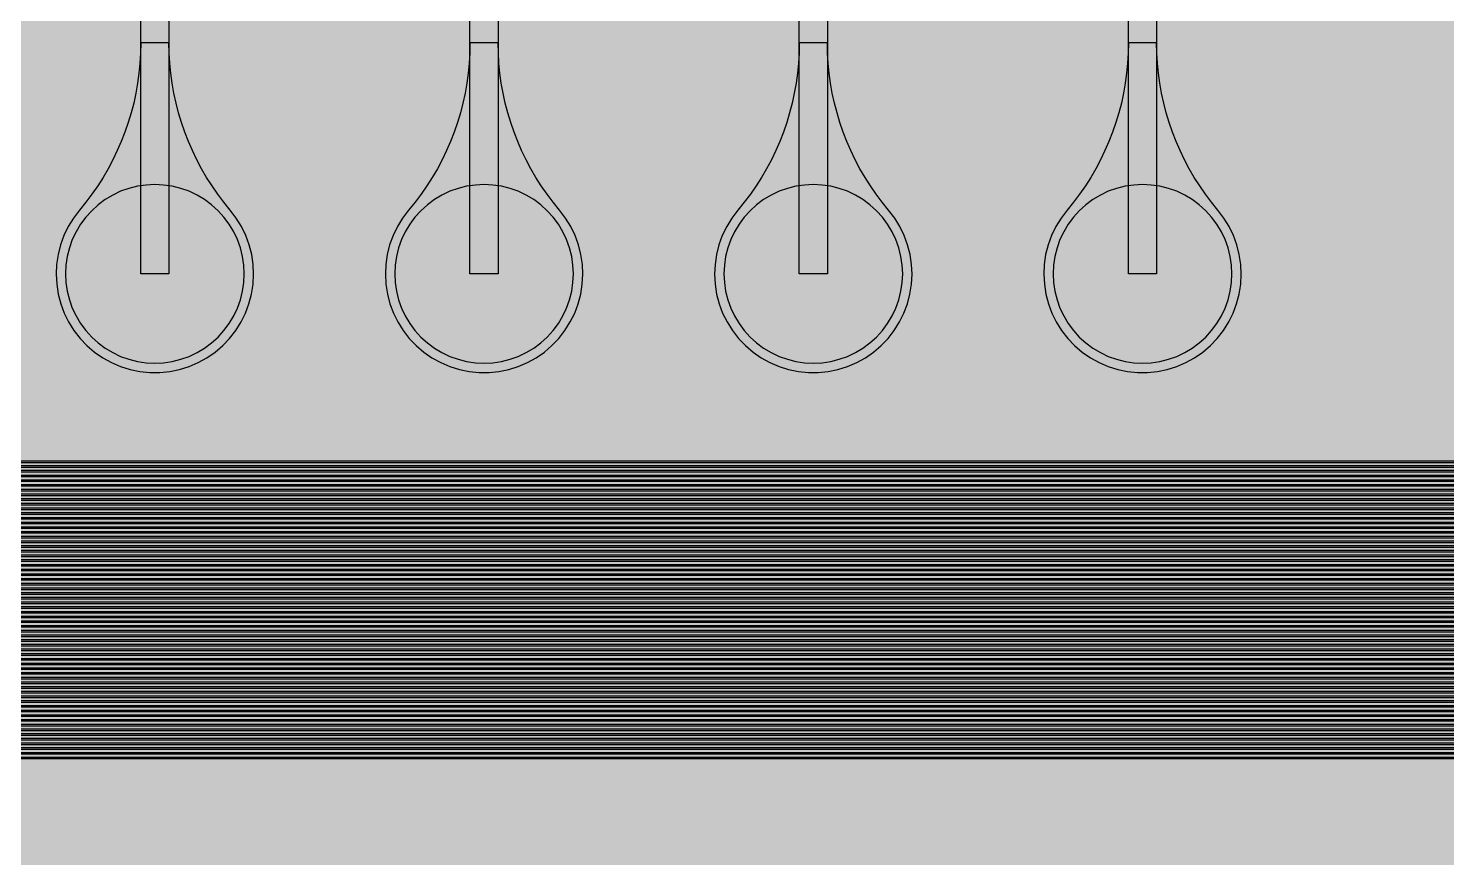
# Model space of a CAD drawing. Header units: metres. Extents: x -7220 to 10980, y -29667 to 1833.
# Drawn here: x -1167 to 341, y -25514 to -24631 of the extents above; entities that cross this region are included whole.
import ezdxf

# ---------------------------------------------------------------- set-up
doc = ezdxf.new("R2010")
doc.units = ezdxf.units.M
for name, color, linetype in [('Metal1', 4, 'CONTINUOUS'), ('Polyimide', 7, 'CONTINUOUS'), ('Polyimide_Negative', 5, 'CONTINUOUS')]:
    doc.layers.add(name, color=color, linetype=linetype)

msp = doc.modelspace()

# ---------------------------------------------------------------- hatches: boundary and pattern name
at = {"layer": 'Polyimide'}
msp.add_hatch(color=7, dxfattribs=at).paths.add_polyline_path([(4099.4, -13861.6), (4142.6, -14152.8), (4214.2, -14438.4), (4313.4, -14715.5), (4439.2, -14981.7), (4590.6, -15234.2), (4766, -15470.7), (4963.7, -15688.8), (5181.8, -15886.5), (5418.3, -16061.9), (5670.8, -16213.3), (5936.9, -16339.1), (6214.1, -16438.3), (6499.7, -16509.9), (6790.9, -16553.1), (7085, -16567.5), (9980.4, -16567.5), (10058.8, -16571.4), (10136.4, -16582.9), (10212.6, -16601.9), (10286.5, -16628.4), (10357.5, -16662), (10424.8, -16702.3), (10487.9, -16749.1), (10546.1, -16801.8), (10598.8, -16860), (10645.6, -16923), (10685.9, -16990.4), (10719.5, -17061.4), (10745.9, -17135.3), (10765, -17211.4), (10776.5, -17289.1), (10780.4, -17367.5), (10780.4, -21957.3), (10741.6, -22012.9), (10706, -22070.6), (10673.6, -22130.1), (10644.5, -22191.4), (10618.9, -22254.2), (10596.8, -22318.2), (10578.3, -22383.5), (10563.4, -22449.6), (10552.2, -22516.5), (10544.7, -22583.8), (10541, -22651.5), (10541, -22719.3), (10544.7, -22787), (10552.2, -22854.4), (10563.4, -22921.2), (10578.3, -22987.4), (10596.8, -23052.6), (10618.9, -23116.7), (10644.5, -23179.5), (10673.6, -23240.7), (10706, -23300.3), (10741.6, -23357.9), (10780.4, -23413.5), (10780.4, -28667.5), (10776.5, -28745.9), (10765, -28823.6), (10745.9, -28899.7), (10719.5, -28973.6), (10685.9, -29044.6), (10645.6, -29112), (10598.8, -29175), (10546.1, -29233.2), (10487.9, -29285.9), (10424.8, -29332.7), (10357.5, -29373), (10286.5, -29406.6), (10212.6, -29433.1), (10136.4, -29452.1), (10058.8, -29463.6), (9980.4, -29467.5), (-6219.6, -29467.5), (-6298, -29463.6), (-6375.7, -29452.1), (-6451.9, -29433.1), (-6525.8, -29406.6), (-6596.7, -29373), (-6664.1, -29332.7), (-6727.1, -29285.9), (-6785.3, -29233.2), (-6838, -29175), (-6884.8, -29112), (-6925.2, -29044.6), (-6958.7, -28973.6), (-6985.2, -28899.7), (-7004.3, -28823.6), (-7015.8, -28745.9), (-7019.6, -28667.5), (-7019.6, -23426.3), (-6979.4, -23370.1), (-6942.3, -23311.6), (-6908.7, -23251.2), (-6878.5, -23189), (-6851.8, -23125.1), (-6828.8, -23059.9), (-6809.5, -22993.4), (-6794, -22926), (-6782.4, -22857.8), (-6774.6, -22789.1), (-6770.7, -22720), (-6770.7, -22650.8), (-6774.6, -22581.8), (-6782.4, -22513), (-6794, -22444.8), (-6809.5, -22377.4), (-6828.8, -22311), (-6851.8, -22245.7), (-6878.5, -22181.9), (-6908.7, -22119.7), (-6942.3, -22059.2), (-6979.4, -22000.8), (-7019.6, -21944.5), (-7019.6, -17367.5), (-7015.8, -17289.1), (-7004.3, -17211.4), (-6985.2, -17135.3), (-6958.7, -17061.4), (-6925.2, -16990.4), (-6884.8, -16923), (-6838, -16860), (-6785.3, -16801.8), (-6727.1, -16749.1), (-6664.1, -16702.3), (-6596.7, -16662), (-6525.8, -16628.4), (-6451.9, -16601.9), (-6375.7, -16582.9), (-6298, -16571.4), (-6219.6, -16567.5), (-3314, -16567.5), (-3019.9, -16553.1), (-2728.7, -16509.9), (-2443.1, -16438.3), (-2165.9, -16339.1), (-1899.8, -16213.3), (-1647.3, -16061.9), (-1410.8, -15886.5), (-1192.7, -15688.8), (-995, -15470.7), (-819.6, -15234.2), (-668.2, -14981.7), (-542.4, -14715.5), (-443.2, -14438.4), (-371.6, -14152.8), (-328.4, -13861.6), (-314, -13567.5), (-314, -13373.5), (-317.5, -13328.1), (-327.7, -13283.8), (-344.6, -13241.5), (-367.6, -13202.3), (-396.4, -13167), (-430.1, -13136.5), (-468, -13111.4), (-509.3, -13092.3), (-509.3, -13092.3), (-578.2, -13061.3), (-642.2, -13021.2), (-700.3, -12973), (-751.3, -12917.3), (-794.4, -12855.3), (-828.7, -12788.1), (-853.7, -12716.8), (-868.9, -12642.8), (-874, -12567.5), (-868.9, -12492.2), (-853.7, -12418.2), (-828.7, -12346.9), (-794.4, -12279.7), (-751.3, -12217.7), (-700.3, -12162), (-642.2, -12113.8), (-578.2, -12073.7), (-509.3, -12042.7), (-509.3, -12042.7), (-468, -12023.6), (-430.1, -11998.5), (-396.4, -11968), (-367.6, -11932.7), (-344.6, -11893.5), (-327.7, -11851.2), (-317.5, -11806.9), (-314, -11761.5), (-314, -11074.3), (-317.5, -11028.9), (-327.7, -10984.6), (-344.6, -10942.4), (-367.6, -10903.1), (-396.4, -10867.8), (-430.1, -10837.3), (-468, -10812.2), (-509.3, -10793.2), (-509.3, -10793.2), (-578.2, -10762.1), (-642.2, -10722.1), (-700.3, -10673.8), (-751.3, -10618.1), (-794.4, -10556.1), (-828.7, -10488.9), (-853.7, -10417.6), (-868.9, -10343.7), (-874, -10268.3), (-868.9, -10193), (-853.7, -10119), (-828.7, -10047.8), (-794.4, -9980.5), (-751.3, -9918.5), (-700.3, -9862.9), (-642.2, -9814.6), (-578.2, -9774.6), (-509.3, -9743.5), (-509.3, -9743.5), (-468, -9724.5), (-430.1, -9699.4), (-396.4, -9668.8), (-367.6, -9633.5), (-344.6, -9594.3), (-327.7, -9552), (-317.5, -9507.7), (-314, -9462.4), (-314, -8775.1), (-317.5, -8729.8), (-327.7, -8685.5), (-344.6, -8643.2), (-367.6, -8604), (-396.4, -8568.7), (-430.1, -8538.1), (-468, -8513), (-509.3, -8494), (-509.3, -8494), (-578.2, -8462.9), (-642.2, -8422.9), (-700.3, -8374.6), (-751.3, -8319), (-794.4, -8257), (-828.7, -8189.7), (-853.7, -8118.5), (-868.9, -8044.5), (-874, -7969.2), (-868.9, -7893.8), (-853.7, -7819.9), (-828.7, -7748.6), (-794.4, -7681.4), (-751.3, -7619.4), (-700.3, -7563.7), (-642.2, -7515.4), (-578.2, -7475.4), (-509.3, -7444.3), (-509.3, -7444.3), (-468, -7425.3), (-430.1, -7400.2), (-396.4, -7369.7), (-367.6, -7334.4), (-344.6, -7295.1), (-327.7, -7252.9), (-317.5, -7208.6), (-314, -7163.2), (-314, -6476), (-317.5, -6430.6), (-327.7, -6386.3), (-344.6, -6344), (-367.6, -6304.8), (-396.4, -6269.5), (-430.1, -6239), (-468, -6213.9), (-509.3, -6194.8), (-509.3, -6194.8), (-578.2, -6163.8), (-642.2, -6123.7), (-700.3, -6075.5), (-751.3, -6019.8), (-794.4, -5957.8), (-828.7, -5890.6), (-853.7, -5819.3), (-868.9, -5745.3), (-874, -5670), (-868.9, -5594.7), (-853.7, -5520.7), (-828.7, -5449.4), (-794.4, -5382.2), (-751.3, -5320.2), (-700.3, -5264.5), (-642.2, -5216.3), (-578.2, -5176.2), (-509.3, -5145.2), (-509.3, -5145.2), (-468, -5126.1), (-430.1, -5101), (-396.4, -5070.5), (-367.6, -5035.2), (-344.6, -4996), (-327.7, -4953.7), (-317.5, -4909.4), (-314, -4864), (-314, 380), (-314, 1532.5), (-269, 1532.5), (-268.8, 1525.6), (-268.1, 1518.8), (-267, 1512), (-265.4, 1505.3), (-263.4, 1498.7), (-261, 1492.3), (-258.2, 1486.1), (-254.9, 1480), (-251.3, 1474.2), (-247.3, 1468.6), (-242.9, 1463.3), (-238.2, 1458.3), (-233.2, 1453.6), (-227.9, 1449.2), (-222.3, 1445.2), (-216.5, 1441.6), (-210.4, 1438.3), (-204.2, 1435.5), (-197.8, 1433.1), (-191.2, 1431.1), (-184.5, 1429.5), (-177.7, 1428.4), (-170.9, 1427.7), (-164, 1427.5), (-157.1, 1427.7), (-150.3, 1428.4), (-143.5, 1429.5), (-136.8, 1431.1), (-130.2, 1433.1), (-123.8, 1435.5), (-117.6, 1438.3), (-111.5, 1441.6), (-105.7, 1445.2), (-100.1, 1449.2), (-94.8, 1453.6), (-89.8, 1458.3), (-85.1, 1463.3), (-80.7, 1468.6), (-76.7, 1474.2), (-73.1, 1480), (-69.8, 1486.1), (-67, 1492.3), (-64.6, 1498.7), (-62.6, 1505.3), (-61, 1512), (-59.9, 1518.8), (-59.2, 1525.6), (-59, 1532.5), (1786, 1532.5), (3835, 1532.5), (3835.2, 1539), (3835.9, 1545.6), (3836.9, 1552), (3838.4, 1558.4), (3840.3, 1564.6), (3842.6, 1570.8), (3845.3, 1576.7), (3848.4, 1582.5), (3851.9, 1588.1), (3855.7, 1593.4), (3859.8, 1598.4), (3864.3, 1603.2), (3869.1, 1607.7), (3874.1, 1611.8), (3879.4, 1615.6), (3885, 1619.1), (3890.8, 1622.2), (3896.7, 1624.9), (3902.9, 1627.2), (3909.1, 1629.1), (3915.5, 1630.6), (3921.9, 1631.6), (3928.5, 1632.3), (3935, 1632.5), (3941.5, 1632.3), (3948.1, 1631.6), (3954.5, 1630.6), (3960.9, 1629.1), (3967.1, 1627.2), (3973.3, 1624.9), (3979.2, 1622.2), (3985, 1619.1), (3990.6, 1615.6), (3995.9, 1611.8), (4000.9, 1607.7), (4005.7, 1603.2), (4010.2, 1598.4), (4014.3, 1593.4), (4018.1, 1588.1), (4021.6, 1582.5), (4024.7, 1576.7), (4027.4, 1570.8), (4029.7, 1564.6), (4031.6, 1558.4), (4033.1, 1552), (4034.1, 1545.6), (4034.8, 1539), (4035, 1532.5), (4085, 1532.5), (4085, 380), (4085, 330), (4085, -4864), (4088.5, -4909.4), (4098.7, -4953.7), (4115.6, -4996), (4138.6, -5035.2), (4167.4, -5070.5), (4201.1, -5101), (4239, -5126.1), (4280.3, -5145.2), (4280.3, -5145.2), (4349.2, -5176.2), (4413.2, -5216.3), (4471.3, -5264.5), (4522.3, -5320.2), (4565.4, -5382.2), (4599.7, -5449.4), (4624.7, -5520.7), (4639.9, -5594.7), (4645, -5670), (4639.9, -5745.3), (4624.7, -5819.3), (4599.7, -5890.6), (4565.4, -5957.8), (4522.3, -6019.8), (4471.3, -6075.5), (4413.2, -6123.7), (4349.2, -6163.8), (4280.3, -6194.8), (4239, -6213.9), (4201.1, -6239), (4167.4, -6269.5), (4138.6, -6304.8), (4115.6, -6344), (4098.7, -6386.3), (4088.5, -6430.6), (4085, -6476), (4085, -13567.5), (4099.4, -13861.6)])

# ---------------------------------------------------------------- linework, layer by layer
at = {"layer": 'Metal1'}
for points in [[(1558.9, -18191.7), (1558.9, -25377.9), (1528.3, -25408.5), (-6017.5, -25408.5), (-6048.1, -25377.9), (-6048.1, -22796.6), (-6017.5, -22766), (21.9, -22766), (69.5, -22789.8), (128.8, -22884.6), (206.2, -23035.7), (179.5, -23049.3), (102.1, -22898.3), (61.2, -22797.5), (21.4, -22768), (-6016.7, -22768), (-6046.1, -22797.4), (-6046.1, -25377.1), (-6016.7, -25406.5), (1527.5, -25406.5), (1556.9, -25377.1), (1556.9, -18191.7)], [(1553.9, -18191.7), (1553.9, -25372.9), (1523.3, -25403.5), (-6012.5, -25403.5), (-6043.1, -25372.9), (-6043.1, -22801.6), (-6012.5, -22771), (-11.7, -22771), (21.8, -22800.4), (32.9, -22964.2), (32.9, -23782.5), (2.9, -23782.5), (2.9, -22964.2), (14, -22803.6), (-12.5, -22773), (-6011.7, -22773), (-6041.1, -22802.4), (-6041.1, -25372.1), (-6011.7, -25401.5), (1522.5, -25401.5), (1551.9, -25372.1), (1551.9, -18191.7)], [(1548.9, -18191.7), (1548.9, -25367.9), (1518.3, -25398.5), (-6007.5, -25398.5), (-6038.1, -25367.9), (-6038.1, -22806.6), (-6007.5, -22776), (-328.1, -22776), (-279.9, -22799.4), (-223.6, -22885.6), (-143.9, -23035.5), (-170.4, -23049.5), (-250.1, -22899.7), (-288.6, -22807.6), (-328.6, -22778), (-6006.7, -22778), (-6036.1, -22807.4), (-6036.1, -25367.1), (-6006.7, -25396.5), (1517.5, -25396.5), (1546.9, -25367.1), (1546.9, -18191.7)], [(1543.9, -18191.7), (1543.9, -25362.9), (1513.3, -25393.5), (-6002.5, -25393.5), (-6033.1, -25362.9), (-6033.1, -22811.6), (-6002.5, -22781), (-361.7, -22781), (-328.2, -22810.4), (-317.1, -22972.2), (-317.1, -23782.5), (-347.1, -23782.5), (-347.1, -22972.2), (-336.1, -22813.6), (-362.5, -22783), (-6001.7, -22783), (-6031.1, -22812.4), (-6031.1, -25362.1), (-6001.7, -25391.5), (1512.5, -25391.5), (1541.9, -25362.1), (1541.9, -18191.7)], [(1538.9, -18191.7), (1538.9, -25357.9), (1508.3, -25388.5), (-5997.5, -25388.5), (-6028.1, -25357.9), (-6028.1, -22816.6), (-5997.5, -22786), (-678.1, -22786), (-629.3, -22808.9), (-576.1, -22886.7), (-494, -23035.2), (-520.3, -23049.8), (-602.3, -22901.2), (-638.3, -22817.6), (-678.6, -22788), (-5996.7, -22788), (-6026.1, -22817.4), (-6026.1, -25357.1), (-5996.7, -25386.5), (1507.5, -25386.5), (1536.9, -25357.1), (1536.9, -18191.7)], [(1533.9, -18191.7), (1533.9, -25352.9), (1503.3, -25383.5), (-5992.5, -25383.5), (-6023.1, -25352.9), (-6023.1, -22821.6), (-5992.5, -22791), (-711.7, -22791), (-678.2, -22820.4), (-667.1, -22980.2), (-667.1, -23782.5), (-697.1, -23782.5), (-697.1, -22980.2), (-686.1, -22823.6), (-712.5, -22793), (-5991.7, -22793), (-6021.1, -22822.4), (-6021.1, -25352.1), (-5991.7, -25381.5), (1502.5, -25381.5), (1531.9, -25352.1), (1531.9, -18191.7)], [(1528.9, -18191.7), (1528.9, -25347.9), (1498.3, -25378.5), (-5987.5, -25378.5), (-6018.1, -25347.9), (-6018.1, -22826.6), (-5987.5, -22796), (-1028.1, -22796), (-978.7, -22818.3), (-928.7, -22887.9), (-844.1, -23035), (-870.1, -23050), (-954.7, -22902.9), (-988, -22827.7), (-1028.6, -22798), (-5986.7, -22798), (-6016.1, -22827.4), (-6016.1, -25347.1), (-5986.7, -25376.5), (1497.5, -25376.5), (1526.9, -25347.1), (1526.9, -18191.7)], [(1523.9, -18191.7), (1523.9, -25342.9), (1493.3, -25373.5), (-5982.5, -25373.5), (-6013.1, -25342.9), (-6013.1, -22831.6), (-5982.5, -22801), (-1061.7, -22801), (-1028.1, -22830.3), (-1017.1, -22988.2), (-1017.1, -23782.5), (-1047.1, -23782.5), (-1047.1, -22988.2), (-1036.1, -22833.7), (-1062.5, -22803), (-5981.7, -22803), (-6011.1, -22832.4), (-6011.1, -25342.1), (-5981.7, -25371.5), (1492.5, -25371.5), (1521.9, -25342.1), (1521.9, -18191.7)], [(1518.9, -18191.7), (1518.9, -25337.9), (1488.3, -25368.5), (-5977.5, -25368.5), (-6008.1, -25337.9), (-6008.1, -22836.6), (-5977.5, -22806), (-1378.1, -22806), (-1328, -22827.7), (-1281.5, -22889.2), (-1194.3, -23034.8), (-1220, -23050.2), (-1307.3, -22904.7), (-1337.8, -22837.7), (-1378.6, -22808), (-5976.7, -22808), (-6006.1, -22837.4), (-6006.1, -25337.1), (-5976.7, -25366.5), (1487.5, -25366.5), (1516.9, -25337.1), (1516.9, -18191.7)], [(1513.9, -18191.7), (1513.9, -25332.9), (1483.3, -25363.5), (-5972.5, -25363.5), (-6003.1, -25332.9), (-6003.1, -22841.6), (-5972.5, -22811), (-1411.7, -22811), (-1378.1, -22840.3), (-1367.1, -22996.2), (-1367.1, -23782.5), (-1397.1, -23782.5), (-1397.1, -22996.2), (-1386.1, -22843.7), (-1412.5, -22813), (-5971.7, -22813), (-6001.1, -22842.4), (-6001.1, -25332.1), (-5971.7, -25361.5), (1482.5, -25361.5), (1511.9, -25332.1), (1511.9, -18191.7)], [(1508.9, -18191.7), (1508.9, -25327.9), (1478.3, -25358.5), (-5967.5, -25358.5), (-5998.1, -25327.9), (-5998.1, -22846.6), (-5967.5, -22816), (-1728.1, -22816), (-1677.3, -22837), (-1634.5, -22890.7), (-1544.4, -23034.5), (-1569.8, -23050.5), (-1659.9, -22906.6), (-1687.5, -22847.8), (-1728.6, -22818), (-5966.7, -22818), (-5996.1, -22847.4), (-5996.1, -25327.1), (-5966.7, -25356.5), (1477.5, -25356.5), (1506.9, -25327.1), (1506.9, -18191.7)], [(1503.9, -18191.7), (1503.9, -25322.9), (1473.3, -25353.5), (-5962.5, -25353.5), (-5993.1, -25322.9), (-5993.1, -22851.6), (-5962.5, -22821), (-1761.7, -22821), (-1728.1, -22850.3), (-1717.1, -23004.2), (-1717.1, -23782.5), (-1747.1, -23782.5), (-1747.1, -23004.2), (-1736.2, -22853.7), (-1762.5, -22823), (-5961.7, -22823), (-5991.1, -22852.4), (-5991.1, -25322.1), (-5961.7, -25351.5), (1472.5, -25351.5), (1501.9, -25322.1), (1501.9, -18191.7)], [(1498.9, -18191.7), (1498.9, -25317.9), (1468.3, -25348.5), (-5957.5, -25348.5), (-5988.1, -25317.9), (-5988.1, -22856.6), (-5957.5, -22826), (-2078.1, -22826), (-2026.5, -22846.3), (-1987.6, -22892.3), (-1894.6, -23034.3), (-1919.7, -23050.7), (-2012.7, -22908.8), (-2037.3, -22857.9), (-2078.6, -22828), (-5956.7, -22828), (-5986.1, -22857.4), (-5986.1, -25317.1), (-5956.7, -25346.5), (1467.5, -25346.5), (1496.9, -25317.1), (1496.9, -18191.7)], [(1493.9, -18191.7), (1493.9, -25312.9), (1463.3, -25343.5), (-5952.5, -25343.5), (-5983.1, -25312.9), (-5983.1, -22861.6), (-5952.5, -22831), (-2111.7, -22831), (-2078, -22860.3), (-2067.1, -23012.2), (-2067.1, -23782.5), (-2097.1, -23782.5), (-2097.1, -23012.2), (-2086.2, -22863.7), (-2112.5, -22833), (-5951.7, -22833), (-5981.1, -22862.4), (-5981.1, -25312.1), (-5951.7, -25341.5), (1462.5, -25341.5), (1491.9, -25312.1), (1491.9, -18191.7)], [(1488.9, -18191.7), (1488.9, -25307.9), (1458.3, -25338.5), (-5947.5, -25338.5), (-5978.1, -25307.9), (-5978.1, -22866.6), (-5947.5, -22836), (-2428.1, -22836), (-2375.7, -22855.4), (-2340.9, -22894.1), (-2244.8, -23034), (-2269.5, -23051), (-2365.6, -22911.1), (-2387, -22868.1), (-2428.6, -22838), (-5946.7, -22838), (-5976.1, -22867.4), (-5976.1, -25307.1), (-5946.7, -25336.5), (1457.5, -25336.5), (1486.9, -25307.1), (1486.9, -18191.7)], [(1483.9, -18191.7), (1483.9, -25302.9), (1453.3, -25333.5), (-5942.5, -25333.5), (-5973.1, -25302.9), (-5973.1, -22871.6), (-5942.5, -22841), (-2461.7, -22841), (-2428, -22870.3), (-2417.1, -23020.2), (-2417.1, -23782.5), (-2447.1, -23782.5), (-2447.1, -23020.2), (-2436.2, -22873.7), (-2462.5, -22843), (-5941.7, -22843), (-5971.1, -22872.4), (-5971.1, -25302.1), (-5941.7, -25331.5), (1452.5, -25331.5), (1481.9, -25302.1), (1481.9, -18191.7)], [(1478.9, -18191.7), (1478.9, -25297.9), (1448.3, -25328.5), (-5937.5, -25328.5), (-5968.1, -25297.9), (-5968.1, -22876.6), (-5937.5, -22846), (-2778.1, -22846), (-2724.8, -22864.4), (-2694.3, -22896.1), (-2595, -23033.7), (-2619.3, -23051.3), (-2718.7, -22913.7), (-2736.7, -22878.3), (-2778.6, -22848), (-5936.7, -22848), (-5966.1, -22877.4), (-5966.1, -25297.1), (-5936.7, -25326.5), (1447.5, -25326.5), (1476.9, -25297.1), (1476.9, -18191.7)], [(1473.9, -18191.7), (1473.9, -25292.9), (1443.3, -25323.5), (-5932.5, -25323.5), (-5963.1, -25292.9), (-5963.1, -22881.6), (-5932.5, -22851), (-2811.7, -22851), (-2778, -22880.3), (-2767.1, -23028.2), (-2767.1, -23782.5), (-2797.1, -23782.5), (-2797.1, -23028.2), (-2786.3, -22883.7), (-2812.5, -22853), (-5931.7, -22853), (-5961.1, -22882.4), (-5961.1, -25292.1), (-5931.7, -25321.5), (1442.5, -25321.5), (1471.9, -25292.1), (1471.9, -18191.7)], [(1468.9, -18191.7), (1468.9, -25287.9), (1438.3, -25318.5), (-5927.5, -25318.5), (-5958.1, -25287.9), (-5958.1, -22886.6), (-5927.5, -22856), (-3128.1, -22856), (-3073.9, -22873.2), (-3048, -22898.4), (-2945.2, -23033.4), (-2969.1, -23051.6), (-3071.9, -22916.6), (-3086.5, -22888.5), (-3128.6, -22858), (-5926.7, -22858), (-5956.1, -22887.4), (-5956.1, -25287.1), (-5926.7, -25316.5), (1437.5, -25316.5), (1466.9, -25287.1), (1466.9, -18191.7)], [(1463.9, -18191.7), (1463.9, -25282.9), (1433.3, -25313.5), (-5922.5, -25313.5), (-5953.1, -25282.9), (-5953.1, -22891.6), (-5922.5, -22861), (-3161.7, -22861), (-3127.9, -22890.3), (-3117.1, -23036.2), (-3117.1, -23782.5), (-3147.1, -23782.5), (-3147.1, -23036.2), (-3136.3, -22893.7), (-3162.5, -22863), (-5921.7, -22863), (-5951.1, -22892.4), (-5951.1, -25282.1), (-5921.7, -25311.5), (1432.5, -25311.5), (1461.9, -25282.1), (1461.9, -18191.7)], [(1458.9, -18191.7), (1458.9, -25277.9), (1428.3, -25308.5), (-5917.5, -25308.5), (-5948.1, -25277.9), (-5948.1, -22896.6), (-5917.5, -22866), (-3512.4, -22866), (-3456.6, -22881), (-3416.5, -22911.9), (-3296.5, -23031.9), (-3317.7, -23053.1), (-3437.7, -22933.1), (-3466.2, -22895.4), (-3512.8, -22868), (-5916.7, -22868), (-5946.1, -22897.4), (-5946.1, -25277.1), (-5916.7, -25306.5), (1427.5, -25306.5), (1456.9, -25277.1), (1456.9, -18191.7)], [(1453.9, -18191.7), (1453.9, -25272.9), (1423.3, -25303.5), (-5912.5, -25303.5), (-5943.1, -25272.9), (-5943.1, -22901.6), (-5912.5, -22871), (-3511.7, -22871), (-3477.9, -22900.3), (-3467.1, -23044.2), (-3467.1, -23782.5), (-3497.1, -23782.5), (-3497.1, -23044.2), (-3486.3, -22903.7), (-3512.5, -22873), (-5911.7, -22873), (-5941.1, -22902.4), (-5941.1, -25272.1), (-5911.7, -25301.5), (1422.5, -25301.5), (1451.9, -25272.1), (1451.9, -18191.7)], [(1448.9, -18191.7), (1448.9, -25267.9), (1418.3, -25298.5), (-5907.5, -25298.5), (-5938.1, -25267.9), (-5938.1, -22906.6), (-5907.5, -22876), (-3852.4, -22876), (-3795.9, -22890), (-3766.5, -22911.9), (-3646.5, -23031.9), (-3667.7, -23053.1), (-3787.7, -22933.1), (-3806.9, -22906.4), (-3852.8, -22878), (-5906.7, -22878), (-5936.1, -22907.4), (-5936.1, -25267.1), (-5906.7, -25296.5), (1417.5, -25296.5), (1446.9, -25267.1), (1446.9, -18191.7)], [(1443.9, -18191.7), (1443.9, -25262.9), (1413.3, -25293.5), (-5902.5, -25293.5), (-5933.1, -25262.9), (-5933.1, -22911.6), (-5902.5, -22881), (-3861.7, -22881), (-3827.9, -22910.2), (-3817.1, -23052.2), (-3817.1, -23782.5), (-3847.1, -23782.5), (-3847.1, -23052.2), (-3836.4, -22913.8), (-3862.5, -22883), (-5901.7, -22883), (-5931.1, -22912.4), (-5931.1, -25262.1), (-5901.7, -25291.5), (1412.5, -25291.5), (1441.9, -25262.1), (1441.9, -18191.7)], [(1438.9, -18191.7), (1438.9, -25257.9), (1408.3, -25288.5), (-5897.5, -25288.5), (-5928.1, -25257.9), (-5928.1, -22916.6), (-5897.5, -22886), (-4192.4, -22886), (-4135, -22898.7), (-4116.5, -22911.9), (-3996.5, -23031.9), (-4017.7, -23053.1), (-4137.7, -22933.1), (-4147.8, -22917.8), (-4192.8, -22888), (-5896.7, -22888), (-5926.1, -22917.4), (-5926.1, -25257.1), (-5896.7, -25286.5), (1407.5, -25286.5), (1436.9, -25257.1), (1436.9, -18191.7)], [(1433.9, -18191.7), (1433.9, -25252.9), (1403.3, -25283.5), (-5892.5, -25283.5), (-5923.1, -25252.9), (-5923.1, -22921.6), (-5892.5, -22891), (-4211.7, -22891), (-4177.8, -22920.2), (-4167.1, -23060.2), (-4167.1, -23782.5), (-4197.1, -23782.5), (-4197.1, -23060.2), (-4186.4, -22923.8), (-4212.5, -22893), (-5891.7, -22893), (-5921.1, -22922.4), (-5921.1, -25252.1), (-5891.7, -25281.5), (1402.5, -25281.5), (1431.9, -25252.1), (1431.9, -18191.7)], [(1428.9, -18191.7), (1428.9, -25247.9), (1398.3, -25278.5), (-5887.5, -25278.5), (-5918.1, -25247.9), (-5918.1, -22926.6), (-5887.5, -22896), (-4532.4, -22896), (-4473.7, -22906.7), (-4466.5, -22911.9), (-4346.5, -23031.9), (-4367.7, -23053.1), (-4487.7, -22933.1), (-4489.1, -22929.8), (-4532.8, -22898), (-5886.7, -22898), (-5916.1, -22927.4), (-5916.1, -25247.1), (-5886.7, -25276.5), (1397.5, -25276.5), (1426.9, -25247.1), (1426.9, -18191.7)], [(1423.9, -18191.7), (1423.9, -25242.9), (1393.3, -25273.5), (-5882.5, -25273.5), (-5913.1, -25242.9), (-5913.1, -22931.6), (-5882.5, -22901), (-4561.7, -22901), (-4527.8, -22930.2), (-4517.1, -23068.2), (-4517.1, -23782.5), (-4547.1, -23782.5), (-4547.1, -23068.2), (-4536.5, -22933.8), (-4562.5, -22903), (-5881.7, -22903), (-5911.1, -22932.4), (-5911.1, -25242.1), (-5881.7, -25271.5), (1392.5, -25271.5), (1421.9, -25242.1), (1421.9, -18191.7)], [(1418.9, -18191.7), (1418.9, -25237.9), (1388.3, -25268.5), (-5877.5, -25268.5), (-5908.1, -25237.9), (-5908.1, -22936.6), (-5877.5, -22906), (-4872.4, -22906), (-4812.9, -22915.5), (-4696.5, -23031.9), (-4717.7, -23053.1), (-4829.9, -22940.9), (-4872.8, -22908), (-5876.7, -22908), (-5906.1, -22937.4), (-5906.1, -25237.1), (-5876.7, -25266.5), (1387.5, -25266.5), (1416.9, -25237.1), (1416.9, -18191.7)], [(1413.9, -18191.7), (1413.9, -25232.9), (1383.3, -25263.5), (-5872.5, -25263.5), (-5903.1, -25232.9), (-5903.1, -22941.6), (-5872.5, -22911), (-4911.7, -22911), (-4877.8, -22940.2), (-4867.1, -23076.2), (-4867.1, -23782.5), (-4897.1, -23782.5), (-4897.1, -23076.2), (-4886.5, -22943.8), (-4912.5, -22913), (-5871.7, -22913), (-5901.1, -22942.4), (-5901.1, -25232.1), (-5871.7, -25261.5), (1382.5, -25261.5), (1411.9, -25232.1), (1411.9, -18191.7)], [(1408.9, -18191.7), (1408.9, -25227.9), (1378.3, -25258.5), (-5867.5, -25258.5), (-5898.1, -25227.9), (-5898.1, -22946.6), (-5867.5, -22916), (-5212.4, -22916), (-5152.9, -22925.5), (-5046.5, -23031.9), (-5067.7, -23053.1), (-5169.9, -22950.9), (-5212.8, -22918), (-5866.7, -22918), (-5896.1, -22947.4), (-5896.1, -25227.1), (-5866.7, -25256.5), (1377.5, -25256.5), (1406.9, -25227.1), (1406.9, -18191.7)], [(1403.9, -18191.7), (1403.9, -25222.9), (1373.3, -25253.5), (-5862.5, -25253.5), (-5893.1, -25222.9), (-5893.1, -22951.6), (-5862.5, -22921), (-5261.7, -22921), (-5227.7, -22950.2), (-5217.1, -23084.2), (-5217.1, -23782.5), (-5247.1, -23782.5), (-5247.1, -23084.2), (-5236.5, -22953.8), (-5262.5, -22923), (-5861.7, -22923), (-5891.1, -22952.4), (-5891.1, -25222.1), (-5861.7, -25251.5), (1372.5, -25251.5), (1401.9, -25222.1), (1401.9, -18191.7)], [(1398.9, -18191.7), (1398.9, -25217.9), (1368.3, -25248.5), (-5857.5, -25248.5), (-5888.1, -25217.9), (-5888.1, -23921.6), (-5857.5, -23891), (163.3, -23891), (199.6, -23919.2), (207.9, -23982.8), (207.9, -24152.5), (177.9, -24152.5), (177.9, -23982.8), (186.1, -23924.8), (162.5, -23893), (-5856.7, -23893), (-5886.1, -23922.4), (-5886.1, -25217.1), (-5856.7, -25246.5), (1367.5, -25246.5), (1396.9, -25217.1), (1396.9, -18191.7)], [(1393.9, -18191.7), (1393.9, -25212.9), (1363.3, -25243.5), (-5852.5, -25243.5), (-5883.1, -25212.9), (-5883.1, -23926.6), (-5852.5, -23896), (-11.7, -23896), (21.8, -23925.4), (32.9, -24086.2), (32.9, -24892.5), (2.9, -24892.5), (2.9, -24086.2), (13.9, -23928.6), (-12.5, -23898), (-5851.7, -23898), (-5881.1, -23927.4), (-5881.1, -25212.1), (-5851.7, -25241.5), (1362.5, -25241.5), (1391.9, -25212.1), (1391.9, -18191.7)], [(1388.9, -18191.7), (1388.9, -25207.9), (1358.3, -25238.5), (-5847.5, -25238.5), (-5878.1, -25207.9), (-5878.1, -23931.6), (-5847.5, -23901), (-328.1, -23901), (-279, -23923.6), (-227.4, -23997.3), (-144.1, -24145.1), (-170.2, -24159.9), (-253.5, -24012), (-288.2, -23932.6), (-328.6, -23903), (-5846.7, -23903), (-5876.1, -23932.4), (-5876.1, -25207.1), (-5846.7, -25236.5), (1357.5, -25236.5), (1386.9, -25207.1), (1386.9, -18191.7)], [(1383.9, -18191.7), (1383.9, -25202.9), (1353.3, -25233.5), (-5842.5, -25233.5), (-5873.1, -25202.9), (-5873.1, -23936.6), (-5842.5, -23906), (-361.7, -23906), (-328.1, -23935.4), (-317.1, -24094.2), (-317.1, -24892.5), (-347.1, -24892.5), (-347.1, -24094.2), (-336.1, -23938.6), (-362.5, -23908), (-5841.7, -23908), (-5871.1, -23937.4), (-5871.1, -25202.1), (-5841.7, -25231.5), (1352.5, -25231.5), (1381.9, -25202.1), (1381.9, -18191.7)], [(1378.9, -18191.7), (1378.9, -25197.9), (1348.3, -25228.5), (-5837.5, -25228.5), (-5868.1, -25197.9), (-5868.1, -23941.6), (-5837.5, -23911), (-678.1, -23911), (-628.4, -23933), (-580.1, -23998.6), (-494.2, -24144.9), (-520.1, -24160.1), (-606, -24013.8), (-637.9, -23942.7), (-678.6, -23913), (-5836.7, -23913), (-5866.1, -23942.4), (-5866.1, -25197.1), (-5836.7, -25226.5), (1347.5, -25226.5), (1376.9, -25197.1), (1376.9, -18191.7)], [(1373.9, -18191.7), (1373.9, -25192.9), (1343.3, -25223.5), (-5832.5, -25223.5), (-5863.1, -25192.9), (-5863.1, -23946.6), (-5832.5, -23916), (-711.7, -23916), (-678.1, -23945.3), (-667.1, -24102.2), (-667.1, -24892.5), (-697.1, -24892.5), (-697.1, -24102.2), (-686.1, -23948.7), (-712.5, -23918), (-5831.7, -23918), (-5861.1, -23947.4), (-5861.1, -25192.1), (-5831.7, -25221.5), (1342.5, -25221.5), (1371.9, -25192.1), (1371.9, -18191.7)], [(1368.9, -18191.7), (1368.9, -25187.9), (1338.3, -25218.5), (-5827.5, -25218.5), (-5858.1, -25187.9), (-5858.1, -23951.6), (-5827.5, -23921), (-1028.1, -23921), (-977.7, -23942.4), (-933, -24000), (-844.3, -24144.7), (-869.9, -24160.3), (-958.6, -24015.6), (-987.7, -23952.8), (-1028.6, -23923), (-5826.7, -23923), (-5856.1, -23952.4), (-5856.1, -25187.1), (-5826.7, -25216.5), (1337.5, -25216.5), (1366.9, -25187.1), (1366.9, -18191.7)], [(1363.9, -18191.7), (1363.9, -25182.9), (1333.3, -25213.5), (-5822.5, -25213.5), (-5853.1, -25182.9), (-5853.1, -23956.6), (-5822.5, -23926), (-1061.7, -23926), (-1028.1, -23955.3), (-1017.1, -24110.2), (-1017.1, -24892.5), (-1047.1, -24892.5), (-1047.1, -24110.2), (-1036.2, -23958.7), (-1062.5, -23928), (-5821.7, -23928), (-5851.1, -23957.4), (-5851.1, -25182.1), (-5821.7, -25211.5), (1332.5, -25211.5), (1361.9, -25182.1), (1361.9, -18191.7)], [(1358.9, -18191.7), (1358.9, -25177.9), (1328.3, -25208.5), (-5817.5, -25208.5), (-5848.1, -25177.9), (-5848.1, -23961.6), (-5817.5, -23931), (-1378.1, -23931), (-1326.9, -23951.7), (-1286, -24001.5), (-1194.5, -24144.4), (-1219.8, -24160.6), (-1311.3, -24017.7), (-1337.4, -23962.9), (-1378.6, -23933), (-5816.7, -23933), (-5846.1, -23962.4), (-5846.1, -25177.1), (-5816.7, -25206.5), (1327.5, -25206.5), (1356.9, -25177.1), (1356.9, -18191.7)], [(1353.9, -18191.7), (1353.9, -25172.9), (1323.3, -25203.5), (-5812.5, -25203.5), (-5843.1, -25172.9), (-5843.1, -23966.6), (-5812.5, -23936), (-1411.7, -23936), (-1378.1, -23965.3), (-1367.1, -24118.2), (-1367.1, -24892.5), (-1397.1, -24892.5), (-1397.1, -24118.2), (-1386.2, -23968.7), (-1412.5, -23938), (-5811.7, -23938), (-5841.1, -23967.4), (-5841.1, -25172.1), (-5811.7, -25201.5), (1322.5, -25201.5), (1351.9, -25172.1), (1351.9, -18191.7)], [(1348.9, -18191.7), (1348.9, -25167.9), (1318.3, -25198.5), (-5807.5, -25198.5), (-5838.1, -25167.9), (-5838.1, -23971.6), (-5807.5, -23941), (-1728.1, -23941), (-1676.1, -23960.8), (-1639.2, -24003.2), (-1544.7, -24144.1), (-1569.6, -24160.9), (-1664.1, -24019.9), (-1687.1, -23973), (-1728.6, -23943), (-5806.7, -23943), (-5836.1, -23972.4), (-5836.1, -25167.1), (-5806.7, -25196.5), (1317.5, -25196.5), (1346.9, -25167.1), (1346.9, -18191.7)], [(1343.9, -18191.7), (1343.9, -25162.9), (1313.3, -25193.5), (-5802.5, -25193.5), (-5833.1, -25162.9), (-5833.1, -23976.6), (-5802.5, -23946), (-1761.7, -23946), (-1728, -23975.3), (-1717.1, -24126.2), (-1717.1, -24892.5), (-1747.1, -24892.5), (-1747.1, -24126.2), (-1736.2, -23978.7), (-1762.5, -23948), (-5801.7, -23948), (-5831.1, -23977.4), (-5831.1, -25162.1), (-5801.7, -25191.5), (1312.5, -25191.5), (1341.9, -25162.1), (1341.9, -18191.7)], [(1338.9, -18191.7), (1338.9, -25157.9), (1308.3, -25188.5), (-5797.5, -25188.5), (-5828.1, -25157.9), (-5828.1, -23981.6), (-5797.5, -23951), (-2078.1, -23951), (-2025.3, -23969.9), (-1992.6, -24005.1), (-1894.9, -24143.9), (-1919.4, -24161.1), (-2017.1, -24022.4), (-2036.9, -23983.2), (-2078.6, -23953), (-5796.7, -23953), (-5826.1, -23982.4), (-5826.1, -25157.1), (-5796.7, -25186.5), (1307.5, -25186.5), (1336.9, -25157.1), (1336.9, -18191.7)], [(1333.9, -18191.7), (1333.9, -25152.9), (1303.3, -25183.5), (-5792.5, -25183.5), (-5823.1, -25152.9), (-5823.1, -23986.6), (-5792.5, -23956), (-2111.7, -23956), (-2078, -23985.3), (-2067.1, -24134.2), (-2067.1, -24892.5), (-2097.1, -24892.5), (-2097.1, -24134.2), (-2086.3, -23988.7), (-2112.5, -23958), (-5791.7, -23958), (-5821.1, -23987.4), (-5821.1, -25152.1), (-5791.7, -25181.5), (1302.5, -25181.5), (1331.9, -25152.1), (1331.9, -18191.7)], [(1328.9, -18191.7), (1328.9, -25147.9), (1298.3, -25178.5), (-5787.5, -25178.5), (-5818.1, -25147.9), (-5818.1, -23991.6), (-5787.5, -23961), (-2428.1, -23961), (-2374.4, -23978.8), (-2346.1, -24007.2), (-2245.1, -24143.6), (-2269.2, -24161.4), (-2370.2, -24025.1), (-2386.6, -23993.4), (-2428.6, -23963), (-5786.7, -23963), (-5816.1, -23992.4), (-5816.1, -25147.1), (-5786.7, -25176.5), (1297.5, -25176.5), (1326.9, -25147.1), (1326.9, -18191.7)], [(1323.9, -18191.7), (1323.9, -25142.9), (1293.3, -25173.5), (-5782.5, -25173.5), (-5813.1, -25142.9), (-5813.1, -23996.6), (-5782.5, -23966), (-2461.7, -23966), (-2428, -23995.3), (-2417.1, -24142.2), (-2417.1, -24892.5), (-2447.1, -24892.5), (-2447.1, -24142.2), (-2436.3, -23998.7), (-2462.5, -23968), (-5781.7, -23968), (-5811.1, -23997.4), (-5811.1, -25142.1), (-5781.7, -25171.5), (1292.5, -25171.5), (1321.9, -25142.1), (1321.9, -18191.7)], [(1318.9, -18191.7), (1318.9, -25137.9), (1288.3, -25168.5), (-5777.5, -25168.5), (-5808.1, -25137.9), (-5808.1, -24001.6), (-5777.5, -23971), (-2778.1, -23971), (-2723.4, -23987.6), (-2699.9, -24009.6), (-2595.3, -24143.3), (-2618.9, -24161.7), (-2723.5, -24028.1), (-2736.3, -24003.6), (-2778.6, -23973), (-5776.7, -23973), (-5806.1, -24002.4), (-5806.1, -25137.1), (-5776.7, -25166.5), (1287.5, -25166.5), (1316.9, -25137.1), (1316.9, -18191.7)], [(1313.9, -18191.7), (1313.9, -25132.9), (1283.3, -25163.5), (-5772.5, -25163.5), (-5803.1, -25132.9), (-5803.1, -24006.6), (-5772.5, -23976), (-2811.7, -23976), (-2777.9, -24005.3), (-2767.1, -24150.2), (-2767.1, -24892.5), (-2797.1, -24892.5), (-2797.1, -24150.2), (-2786.3, -24008.7), (-2812.5, -23978), (-5771.7, -23978), (-5801.1, -24007.4), (-5801.1, -25132.1), (-5771.7, -25161.5), (1282.5, -25161.5), (1311.9, -25132.1), (1311.9, -18191.7)], [(1308.9, -18191.7), (1308.9, -25127.9), (1278.3, -25158.5), (-5767.5, -25158.5), (-5798.1, -25127.9), (-5798.1, -24011.6), (-5767.5, -23981), (-3157.4, -23981), (-3101.3, -23995.6), (-3066.5, -24021.9), (-2946.5, -24141.9), (-2967.7, -24163.1), (-3087.7, -24043.1), (-3111.5, -24010.9), (-3157.8, -23983), (-5766.7, -23983), (-5796.1, -24012.4), (-5796.1, -25127.1), (-5766.7, -25156.5), (1277.5, -25156.5), (1306.9, -25127.1), (1306.9, -18191.7)], [(1303.9, -18191.7), (1303.9, -25122.9), (1273.3, -25153.5), (-5762.5, -25153.5), (-5793.1, -25122.9), (-5793.1, -24016.6), (-5762.5, -23986), (-3161.7, -23986), (-3127.9, -24015.2), (-3117.1, -24158.2), (-3117.1, -24892.5), (-3147.1, -24892.5), (-3147.1, -24158.2), (-3136.4, -24018.8), (-3162.5, -23988), (-5761.7, -23988), (-5791.1, -24017.4), (-5791.1, -25122.1), (-5761.7, -25151.5), (1272.5, -25151.5), (1301.9, -25122.1), (1301.9, -18191.7)], [(1298.9, -18191.7), (1298.9, -25117.9), (1268.3, -25148.5), (-5757.5, -25148.5), (-5788.1, -25117.9), (-5788.1, -24021.6), (-5757.5, -23991), (-3497.4, -23991), (-3440.5, -24004.4), (-3416.5, -24021.9), (-3296.5, -24141.9), (-3317.7, -24163.1), (-3437.7, -24043.1), (-3452.3, -24022), (-3497.8, -23993), (-5756.7, -23993), (-5786.1, -24022.4), (-5786.1, -25117.1), (-5756.7, -25146.5), (1267.5, -25146.5), (1296.9, -25117.1), (1296.9, -18191.7)], [(1293.9, -18191.7), (1293.9, -25112.9), (1263.3, -25143.5), (-5752.5, -25143.5), (-5783.1, -25112.9), (-5783.1, -24026.6), (-5752.5, -23996), (-3511.7, -23996), (-3477.9, -24025.2), (-3467.1, -24166.2), (-3467.1, -24892.5), (-3497.1, -24892.5), (-3497.1, -24166.2), (-3486.4, -24028.8), (-3512.5, -23998), (-5751.7, -23998), (-5781.1, -24027.4), (-5781.1, -25112.1), (-5751.7, -25141.5), (1262.5, -25141.5), (1291.9, -25112.1), (1291.9, -18191.7)], [(1288.9, -18191.7), (1288.9, -25107.9), (1258.3, -25138.5), (-5747.5, -25138.5), (-5778.1, -25107.9), (-5778.1, -24031.6), (-5747.5, -24001), (-3837.4, -24001), (-3779.4, -24012.8), (-3766.5, -24021.9), (-3646.5, -24141.9), (-3667.7, -24163.1), (-3787.7, -24043.1), (-3793.4, -24033.7), (-3837.8, -24003), (-5746.7, -24003), (-5776.1, -24032.4), (-5776.1, -25107.1), (-5746.7, -25136.5), (1257.5, -25136.5), (1286.9, -25107.1), (1286.9, -18191.7)], [(1283.9, -18191.7), (1283.9, -25102.9), (1253.3, -25133.5), (-5742.5, -25133.5), (-5773.1, -25102.9), (-5773.1, -24036.6), (-5742.5, -24006), (-3861.7, -24006), (-3827.8, -24035.2), (-3817.1, -24174.2), (-3817.1, -24892.5), (-3847.1, -24892.5), (-3847.1, -24174.2), (-3836.4, -24038.8), (-3862.5, -24008), (-5741.7, -24008), (-5771.1, -24037.4), (-5771.1, -25102.1), (-5741.7, -25131.5), (1252.5, -25131.5), (1281.9, -25102.1), (1281.9, -18191.7)], [(1278.9, -18191.7), (1278.9, -25097.9), (1248.3, -25128.5), (-5737.5, -25128.5), (-5768.1, -25097.9), (-5768.1, -24041.6), (-5737.5, -24011), (-4177.4, -24011), (-4117.9, -24020.5), (-3996.5, -24141.9), (-4017.7, -24163.1), (-4134.9, -24045.9), (-4177.8, -24013), (-5736.7, -24013), (-5766.1, -24042.4), (-5766.1, -25097.1), (-5736.7, -25126.5), (1247.5, -25126.5), (1276.9, -25097.1), (1276.9, -18191.7)], [(1273.9, -18191.7), (1273.9, -25092.9), (1243.3, -25123.5), (-5732.5, -25123.5), (-5763.1, -25092.9), (-5763.1, -24046.6), (-5732.5, -24016), (-4211.7, -24016), (-4177.8, -24045.2), (-4167.1, -24182.2), (-4167.1, -24892.5), (-4197.1, -24892.5), (-4197.1, -24182.2), (-4186.5, -24048.8), (-4212.5, -24018), (-5731.7, -24018), (-5761.1, -24047.4), (-5761.1, -25092.1), (-5731.7, -25121.5), (1242.5, -25121.5), (1271.9, -25092.1), (1271.9, -18191.7)], [(1268.9, -18191.7), (1268.9, -25087.9), (1238.3, -25118.5), (-5727.5, -25118.5), (-5758.1, -25087.9), (-5758.1, -24051.6), (-5727.5, -24021), (-4517.4, -24021), (-4457.9, -24030.5), (-4346.5, -24141.9), (-4367.7, -24163.1), (-4474.9, -24055.9), (-4517.8, -24023), (-5726.7, -24023), (-5756.1, -24052.4), (-5756.1, -25087.1), (-5726.7, -25116.5), (1237.5, -25116.5), (1266.9, -25087.1), (1266.9, -18191.7)], [(1263.9, -18191.7), (1263.9, -25082.9), (1233.3, -25113.5), (-5722.5, -25113.5), (-5753.1, -25082.9), (-5753.1, -24056.6), (-5722.5, -24026), (-4561.7, -24026), (-4527.7, -24055.2), (-4517.1, -24190.2), (-4517.1, -24892.5), (-4547.1, -24892.5), (-4547.1, -24190.2), (-4536.5, -24058.8), (-4562.5, -24028), (-5721.7, -24028), (-5751.1, -24057.4), (-5751.1, -25082.1), (-5721.7, -25111.5), (1232.5, -25111.5), (1261.9, -25082.1), (1261.9, -18191.7)], [(1258.9, -18191.7), (1258.9, -25077.9), (1228.3, -25108.5), (-5717.5, -25108.5), (-5748.1, -25077.9), (-5748.1, -24061.6), (-5717.5, -24031), (-4857.4, -24031), (-4797.9, -24040.5), (-4696.5, -24141.9), (-4717.7, -24163.1), (-4814.9, -24065.9), (-4857.8, -24033), (-5716.7, -24033), (-5746.1, -24062.4), (-5746.1, -25077.1), (-5716.7, -25106.5), (1227.5, -25106.5), (1256.9, -25077.1), (1256.9, -18191.7)], [(1253.9, -18191.7), (1253.9, -25072.9), (1223.3, -25103.5), (-5712.5, -25103.5), (-5743.1, -25072.9), (-5743.1, -24066.6), (-5712.5, -24036), (-4911.7, -24036), (-4877.7, -24065.2), (-4867.1, -24198.2), (-4867.1, -24892.5), (-4897.1, -24892.5), (-4897.1, -24198.2), (-4886.5, -24068.8), (-4912.5, -24038), (-5711.7, -24038), (-5741.1, -24067.4), (-5741.1, -25072.1), (-5711.7, -25101.5), (1222.5, -25101.5), (1251.9, -25072.1), (1251.9, -18191.7)], [(1248.9, -18191.7), (1248.9, -25067.9), (1218.3, -25098.5), (-5707.5, -25098.5), (-5738.1, -25067.9), (-5738.1, -24071.6), (-5707.5, -24041), (-5197.4, -24041), (-5137.9, -24050.5), (-5046.5, -24141.9), (-5067.7, -24163.1), (-5154.9, -24075.9), (-5197.8, -24043), (-5706.7, -24043), (-5736.1, -24072.4), (-5736.1, -25067.1), (-5706.7, -25096.5), (1217.5, -25096.5), (1246.9, -25067.1), (1246.9, -18191.7)], [(1243.9, -18191.7), (1243.9, -25062.9), (1213.3, -25093.5), (-5702.5, -25093.5), (-5733.1, -25062.9), (-5733.1, -24076.6), (-5702.5, -24046), (-5261.7, -24046), (-5227.7, -24075.2), (-5217.1, -24206.2), (-5217.1, -24892.5), (-5247.1, -24892.5), (-5247.1, -24206.2), (-5236.6, -24078.8), (-5262.5, -24048), (-5701.7, -24048), (-5731.1, -24077.4), (-5731.1, -25062.1), (-5701.7, -25091.5), (1212.5, -25091.5), (1241.9, -25062.1), (1241.9, -18191.7)]]:
    msp.add_lwpolyline(points, dxfattribs=at)
for points in [[(-1047.1, -24646.9), (-1047.3, -24657.7), (-1048, -24668.4), (-1049, -24679.1), (-1050.5, -24689.7), (-1052.3, -24700.3), (-1054.6, -24710.8), (-1057.3, -24721.1), (-1060.4, -24731.4), (-1063.9, -24741.6), (-1067.8, -24751.6), (-1072.1, -24761.4), (-1076.7, -24771.1), (-1081.8, -24780.6), (-1087.2, -24789.9), (-1092.9, -24798.9), (-1099, -24807.7), (-1105.5, -24816.3), (-1112.3, -24824.6), (-1118.7, -24833.1), (-1124.2, -24842.1), (-1128.9, -24851.7), (-1132.5, -24861.6), (-1135.1, -24871.9), (-1136.6, -24882.4), (-1137.1, -24893), (-1136.5, -24903.6), (-1134.9, -24914.1), (-1132.2, -24924.3), (-1128.5, -24934.2), (-1123.8, -24943.7), (-1118.1, -24952.7), (-1111.6, -24961.1), (-1104.3, -24968.8), (-1096.2, -24975.7), (-1087.5, -24981.7), (-1078.2, -24986.8), (-1068.5, -24991), (-1058.4, -24994.2), (-1048, -24996.3), (-1037.4, -24997.4), (-1026.8, -24997.4), (-1016.3, -24996.3), (-1005.9, -24994.2), (-995.8, -24991), (-986, -24986.8), (-976.7, -24981.7), (-968, -24975.7), (-960, -24968.8), (-952.6, -24961.1), (-946.1, -24952.7), (-940.5, -24943.7), (-935.8, -24934.2), (-932.1, -24924.3), (-929.4, -24914.1), (-927.7, -24903.6), (-927.1, -24893), (-927.6, -24882.4), (-929.2, -24871.9), (-931.8, -24861.6), (-935.4, -24851.7), (-940, -24842.1), (-945.6, -24833.1), (-952, -24824.6), (-958.8, -24816.3), (-965.2, -24807.7), (-971.3, -24798.9), (-977.1, -24789.9), (-982.5, -24780.6), (-987.5, -24771.1), (-992.2, -24761.4), (-996.4, -24751.6), (-1000.3, -24741.6), (-1003.8, -24731.4), (-1006.9, -24721.1), (-1009.6, -24710.8), (-1011.9, -24700.3), (-1013.8, -24689.7), (-1015.2, -24679.1), (-1016.3, -24668.4), (-1016.9, -24657.7), (-1017.1, -24646.9), (-1047.1, -24646.9)], [(-697.1, -24646.9), (-697.3, -24657.7), (-698, -24668.4), (-699, -24679.1), (-700.5, -24689.7), (-702.3, -24700.3), (-704.6, -24710.8), (-707.3, -24721.1), (-710.4, -24731.4), (-713.9, -24741.6), (-717.8, -24751.6), (-722.1, -24761.4), (-726.7, -24771.1), (-731.8, -24780.6), (-737.2, -24789.9), (-742.9, -24798.9), (-749, -24807.7), (-755.5, -24816.3), (-762.3, -24824.6), (-768.7, -24833.1), (-774.2, -24842.1), (-778.9, -24851.7), (-782.5, -24861.6), (-785.1, -24871.9), (-786.6, -24882.4), (-787.1, -24893), (-786.5, -24903.6), (-784.9, -24914.1), (-782.2, -24924.3), (-778.5, -24934.2), (-773.8, -24943.7), (-768.1, -24952.7), (-761.6, -24961.1), (-754.3, -24968.8), (-746.2, -24975.7), (-737.5, -24981.7), (-728.2, -24986.8), (-718.5, -24991), (-708.4, -24994.2), (-698, -24996.3), (-687.4, -24997.4), (-676.8, -24997.4), (-666.3, -24996.3), (-655.9, -24994.2), (-645.8, -24991), (-636, -24986.8), (-626.7, -24981.7), (-618, -24975.7), (-610, -24968.8), (-602.6, -24961.1), (-596.1, -24952.7), (-590.5, -24943.7), (-585.8, -24934.2), (-582.1, -24924.3), (-579.4, -24914.1), (-577.7, -24903.6), (-577.1, -24893), (-577.6, -24882.4), (-579.2, -24871.9), (-581.8, -24861.6), (-585.4, -24851.7), (-590, -24842.1), (-595.6, -24833.1), (-602, -24824.6), (-608.8, -24816.3), (-615.2, -24807.7), (-621.3, -24798.9), (-627.1, -24789.9), (-632.5, -24780.6), (-637.5, -24771.1), (-642.2, -24761.4), (-646.4, -24751.6), (-650.3, -24741.6), (-653.8, -24731.4), (-656.9, -24721.1), (-659.6, -24710.8), (-661.9, -24700.3), (-663.8, -24689.7), (-665.2, -24679.1), (-666.3, -24668.4), (-666.9, -24657.7), (-667.1, -24646.9), (-697.1, -24646.9)], [(-347.1, -24646.9), (-347.3, -24657.7), (-348, -24668.4), (-349, -24679.1), (-350.5, -24689.7), (-352.3, -24700.3), (-354.6, -24710.8), (-357.3, -24721.1), (-360.4, -24731.4), (-363.9, -24741.6), (-367.8, -24751.6), (-372.1, -24761.4), (-376.7, -24771.1), (-381.8, -24780.6), (-387.2, -24789.9), (-392.9, -24798.9), (-399, -24807.7), (-405.5, -24816.3), (-412.3, -24824.6), (-418.7, -24833.1), (-424.2, -24842.1), (-428.9, -24851.7), (-432.5, -24861.6), (-435.1, -24871.9), (-436.6, -24882.4), (-437.1, -24893), (-436.5, -24903.6), (-434.9, -24914.1), (-432.2, -24924.3), (-428.5, -24934.2), (-423.8, -24943.7), (-418.1, -24952.7), (-411.6, -24961.1), (-404.3, -24968.8), (-396.2, -24975.7), (-387.5, -24981.7), (-378.2, -24986.8), (-368.5, -24991), (-358.4, -24994.2), (-348, -24996.3), (-337.4, -24997.4), (-326.8, -24997.4), (-316.3, -24996.3), (-305.9, -24994.2), (-295.8, -24991), (-286, -24986.8), (-276.7, -24981.7), (-268, -24975.7), (-260, -24968.8), (-252.6, -24961.1), (-246.1, -24952.7), (-240.5, -24943.7), (-235.8, -24934.2), (-232.1, -24924.3), (-229.4, -24914.1), (-227.7, -24903.6), (-227.1, -24893), (-227.6, -24882.4), (-229.2, -24871.9), (-231.8, -24861.6), (-235.4, -24851.7), (-240, -24842.1), (-245.6, -24833.1), (-252, -24824.6), (-258.8, -24816.3), (-265.2, -24807.7), (-271.3, -24798.9), (-277.1, -24789.9), (-282.5, -24780.6), (-287.5, -24771.1), (-292.2, -24761.4), (-296.4, -24751.6), (-300.3, -24741.6), (-303.8, -24731.4), (-306.9, -24721.1), (-309.6, -24710.8), (-311.9, -24700.3), (-313.8, -24689.7), (-315.2, -24679.1), (-316.3, -24668.4), (-316.9, -24657.7), (-317.1, -24646.9), (-347.1, -24646.9)], [(2.9, -24646.9), (2.7, -24657.7), (2, -24668.4), (1, -24679.1), (-0.5, -24689.7), (-2.3, -24700.3), (-4.6, -24710.8), (-7.3, -24721.1), (-10.4, -24731.4), (-13.9, -24741.6), (-17.8, -24751.6), (-22.1, -24761.4), (-26.7, -24771.1), (-31.8, -24780.6), (-37.2, -24789.9), (-42.9, -24798.9), (-49, -24807.7), (-55.5, -24816.3), (-62.3, -24824.6), (-68.7, -24833.1), (-74.2, -24842.1), (-78.9, -24851.7), (-82.5, -24861.6), (-85.1, -24871.9), (-86.6, -24882.4), (-87.1, -24893), (-86.5, -24903.6), (-84.9, -24914.1), (-82.2, -24924.3), (-78.5, -24934.2), (-73.8, -24943.7), (-68.1, -24952.7), (-61.6, -24961.1), (-54.3, -24968.8), (-46.2, -24975.7), (-37.5, -24981.7), (-28.2, -24986.8), (-18.5, -24991), (-8.4, -24994.2), (2, -24996.3), (12.6, -24997.4), (23.2, -24997.4), (33.7, -24996.3), (44.1, -24994.2), (54.2, -24991), (64, -24986.8), (73.3, -24981.7), (82, -24975.7), (90, -24968.8), (97.4, -24961.1), (103.9, -24952.7), (109.5, -24943.7), (114.2, -24934.2), (117.9, -24924.3), (120.6, -24914.1), (122.3, -24903.6), (122.9, -24893), (122.4, -24882.4), (120.8, -24871.9), (118.2, -24861.6), (114.6, -24851.7), (110, -24842.1), (104.4, -24833.1), (98, -24824.6), (91.2, -24816.3), (84.8, -24807.7), (78.7, -24798.9), (72.9, -24789.9), (67.5, -24780.6), (62.5, -24771.1), (57.8, -24761.4), (53.6, -24751.6), (49.7, -24741.6), (46.2, -24731.4), (43.1, -24721.1), (40.4, -24710.8), (38.1, -24700.3), (36.2, -24689.7), (34.8, -24679.1), (33.7, -24668.4), (33.1, -24657.7), (32.9, -24646.9), (2.9, -24646.9)]]:
    msp.add_lwpolyline(points, close=True, dxfattribs=at)
at = {"layer": 'Polyimide_Negative'}
for points in [[(-937.1, -24892.5), (-937.6, -24883.2), (-939, -24874), (-941.2, -24864.9), (-944.4, -24856.1), (-948.3, -24847.7), (-953.1, -24839.7), (-958.7, -24832.2), (-964.9, -24825.3), (-971.9, -24819.1), (-979.3, -24813.5), (-987.3, -24808.7), (-995.8, -24804.7), (-1004.5, -24801.6), (-1013.6, -24799.3), (-1022.8, -24798), (-1032.1, -24797.5), (-1041.4, -24798), (-1050.7, -24799.3), (-1059.7, -24801.6), (-1068.5, -24804.7), (-1076.9, -24808.7), (-1084.9, -24813.5), (-1092.4, -24819.1), (-1099.3, -24825.3), (-1105.6, -24832.2), (-1111.1, -24839.7), (-1115.9, -24847.7), (-1119.9, -24856.1), (-1123, -24864.9), (-1125.3, -24874), (-1126.7, -24883.2), (-1127.1, -24892.5), (-1126.7, -24901.8), (-1125.3, -24911), (-1123, -24920.1), (-1119.9, -24928.9), (-1115.9, -24937.3), (-1111.1, -24945.3), (-1105.6, -24952.8), (-1099.3, -24959.7), (-1092.4, -24965.9), (-1084.9, -24971.5), (-1076.9, -24976.3), (-1068.5, -24980.3), (-1059.7, -24983.4), (-1050.7, -24985.7), (-1041.4, -24987), (-1032.1, -24987.5), (-1022.8, -24987), (-1013.6, -24985.7), (-1004.5, -24983.4), (-995.8, -24980.3), (-987.3, -24976.3), (-979.3, -24971.5), (-971.9, -24965.9), (-964.9, -24959.7), (-958.7, -24952.8), (-953.1, -24945.3), (-948.3, -24937.3), (-944.4, -24928.9), (-941.2, -24920.1), (-939, -24911), (-937.6, -24901.8), (-937.1, -24892.5)], [(-587.1, -24892.5), (-587.6, -24883.2), (-589, -24874), (-591.2, -24864.9), (-594.4, -24856.1), (-598.3, -24847.7), (-603.1, -24839.7), (-608.7, -24832.2), (-614.9, -24825.3), (-621.9, -24819.1), (-629.3, -24813.5), (-637.3, -24808.7), (-645.8, -24804.7), (-654.5, -24801.6), (-663.6, -24799.3), (-672.8, -24798), (-682.1, -24797.5), (-691.4, -24798), (-700.7, -24799.3), (-709.7, -24801.6), (-718.5, -24804.7), (-726.9, -24808.7), (-734.9, -24813.5), (-742.4, -24819.1), (-749.3, -24825.3), (-755.6, -24832.2), (-761.1, -24839.7), (-765.9, -24847.7), (-769.9, -24856.1), (-773, -24864.9), (-775.3, -24874), (-776.7, -24883.2), (-777.1, -24892.5), (-776.7, -24901.8), (-775.3, -24911), (-773, -24920.1), (-769.9, -24928.9), (-765.9, -24937.3), (-761.1, -24945.3), (-755.6, -24952.8), (-749.3, -24959.7), (-742.4, -24965.9), (-734.9, -24971.5), (-726.9, -24976.3), (-718.5, -24980.3), (-709.7, -24983.4), (-700.7, -24985.7), (-691.4, -24987), (-682.1, -24987.5), (-672.8, -24987), (-663.6, -24985.7), (-654.5, -24983.4), (-645.8, -24980.3), (-637.3, -24976.3), (-629.3, -24971.5), (-621.9, -24965.9), (-614.9, -24959.7), (-608.7, -24952.8), (-603.1, -24945.3), (-598.3, -24937.3), (-594.4, -24928.9), (-591.2, -24920.1), (-589, -24911), (-587.6, -24901.8), (-587.1, -24892.5)], [(-237.1, -24892.5), (-237.6, -24883.2), (-239, -24874), (-241.2, -24864.9), (-244.4, -24856.1), (-248.3, -24847.7), (-253.1, -24839.7), (-258.7, -24832.2), (-264.9, -24825.3), (-271.9, -24819.1), (-279.3, -24813.5), (-287.3, -24808.7), (-295.8, -24804.7), (-304.5, -24801.6), (-313.6, -24799.3), (-322.8, -24798), (-332.1, -24797.5), (-341.4, -24798), (-350.7, -24799.3), (-359.7, -24801.6), (-368.5, -24804.7), (-376.9, -24808.7), (-384.9, -24813.5), (-392.4, -24819.1), (-399.3, -24825.3), (-405.6, -24832.2), (-411.1, -24839.7), (-415.9, -24847.7), (-419.9, -24856.1), (-423, -24864.9), (-425.3, -24874), (-426.7, -24883.2), (-427.1, -24892.5), (-426.7, -24901.8), (-425.3, -24911), (-423, -24920.1), (-419.9, -24928.9), (-415.9, -24937.3), (-411.1, -24945.3), (-405.6, -24952.8), (-399.3, -24959.7), (-392.4, -24965.9), (-384.9, -24971.5), (-376.9, -24976.3), (-368.5, -24980.3), (-359.7, -24983.4), (-350.7, -24985.7), (-341.4, -24987), (-332.1, -24987.5), (-322.8, -24987), (-313.6, -24985.7), (-304.5, -24983.4), (-295.8, -24980.3), (-287.3, -24976.3), (-279.3, -24971.5), (-271.9, -24965.9), (-264.9, -24959.7), (-258.7, -24952.8), (-253.1, -24945.3), (-248.3, -24937.3), (-244.4, -24928.9), (-241.2, -24920.1), (-239, -24911), (-237.6, -24901.8), (-237.1, -24892.5)], [(112.9, -24892.5), (112.4, -24883.2), (111, -24874), (108.8, -24864.9), (105.6, -24856.1), (101.7, -24847.7), (96.9, -24839.7), (91.3, -24832.2), (85.1, -24825.3), (78.1, -24819.1), (70.7, -24813.5), (62.7, -24808.7), (54.2, -24804.7), (45.5, -24801.6), (36.4, -24799.3), (27.2, -24798), (17.9, -24797.5), (8.6, -24798), (-0.7, -24799.3), (-9.7, -24801.6), (-18.5, -24804.7), (-26.9, -24808.7), (-34.9, -24813.5), (-42.4, -24819.1), (-49.3, -24825.3), (-55.6, -24832.2), (-61.1, -24839.7), (-65.9, -24847.7), (-69.9, -24856.1), (-73, -24864.9), (-75.3, -24874), (-76.7, -24883.2), (-77.1, -24892.5), (-76.7, -24901.8), (-75.3, -24911), (-73, -24920.1), (-69.9, -24928.9), (-65.9, -24937.3), (-61.1, -24945.3), (-55.6, -24952.8), (-49.3, -24959.7), (-42.4, -24965.9), (-34.9, -24971.5), (-26.9, -24976.3), (-18.5, -24980.3), (-9.7, -24983.4), (-0.7, -24985.7), (8.6, -24987), (17.9, -24987.5), (27.2, -24987), (36.4, -24985.7), (45.5, -24983.4), (54.2, -24980.3), (62.7, -24976.3), (70.7, -24971.5), (78.1, -24965.9), (85.1, -24959.7), (91.3, -24952.8), (96.9, -24945.3), (101.7, -24937.3), (105.6, -24928.9), (108.8, -24920.1), (111, -24911), (112.4, -24901.8), (112.9, -24892.5)]]:
    msp.add_lwpolyline(points, close=True, dxfattribs=at)

doc.saveas('drawing.dxf')
